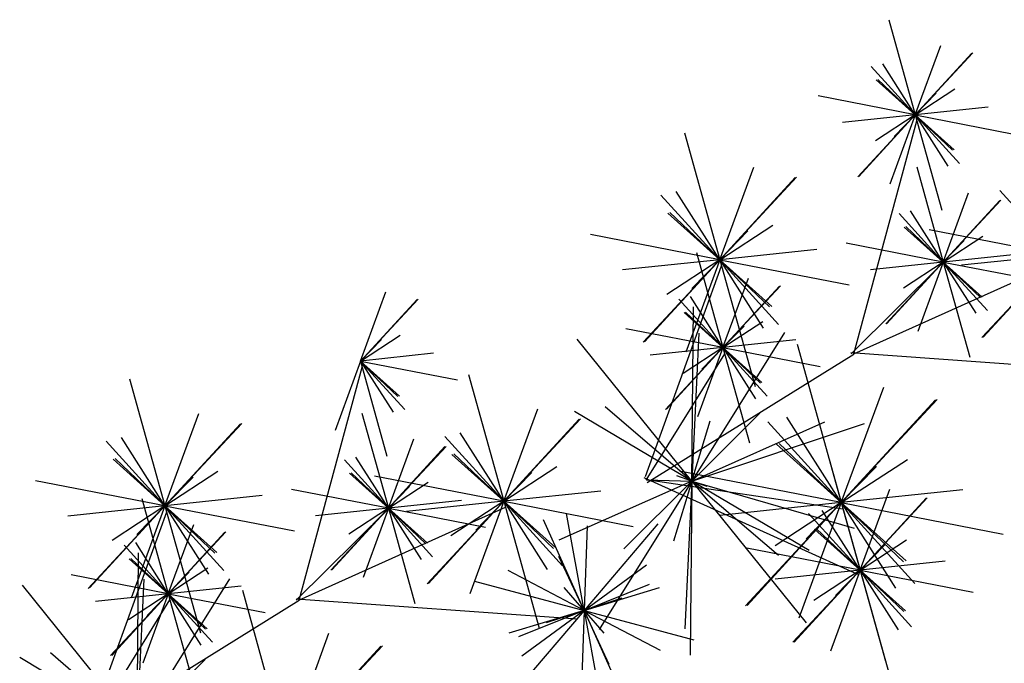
# Model space of a CAD drawing. Extents: x 2634 to 2816, y 1224 to 1357.
# Drawn here: x 2650.913 to 2652.153, y 1305.607 to 1306.418 of the extents above; entities that cross this region are included whole.
import ezdxf

# ---------------------------------------------------------------- set-up
doc = ezdxf.new("R2010")
doc.units = 0
doc.header["$LTSCALE"] = 35
doc.layers.add('FRACA', color=2, linetype='CONTINUOUS')

msp = doc.modelspace()

# ---------------------------------------------------------------- linework, layer by layer
at = {"layer": 'FRACA', "extrusion": (0.784934, 0.218464, -0.579786)}
for p, q in [((2652.0077, 1306.4177, -0.044), (2652.0411, 1306.2978, -0.044)), ((2652.0411, 1306.2978, -0.044), (2652.1123, 1306.3754, 0.0224)), ((2652.0411, 1306.2978, -0.044), (2651.992, 1306.3419, 0.0616)), ((2652.0411, 1306.2978, -0.044), (2651.994, 1306.3425, -0.1502)), ((2652.0411, 1306.2978, -0.044), (2651.9188, 1306.3216, -0.0451)), ((2652.0411, 1306.2978, -0.044), (2651.9698, 1306.2202, -0.1103)), ((2652.0411, 1306.2978, -0.044), (2652.0902, 1306.2537, -0.1496)), ((2652.0411, 1306.2978, -0.044), (2652.1633, 1306.274, -0.0429)), ((2652.0411, 1306.2978, -0.044), (2652.0881, 1306.2531, 0.0623)), ((2652.0411, 1306.2978, -0.044), (2652.0744, 1306.1778, -0.044)), ((2651.7503, 1306.2752, -0.2874), (2651.7948, 1306.1153, -0.2874)), ((2652.0429, 1306.2322, 0.1877), (2652.0763, 1306.1123, 0.1877)), ((2651.7948, 1306.1153, -0.2874), (2651.8898, 1306.2188, -0.1989)), ((2652.0763, 1306.1123, 0.1877), (2652.1475, 1306.1899, 0.2541)), ((2651.7948, 1306.1153, -0.2874), (2651.7293, 1306.1741, -0.1466)), ((2651.7948, 1306.1153, -0.2874), (2651.732, 1306.1749, -0.4291)), ((2651.7948, 1306.1153, -0.2874), (2651.6318, 1306.147, -0.2889)), ((2652.0763, 1306.1123, 0.1877), (2652.0272, 1306.1564, 0.2933)), ((2652.0763, 1306.1123, 0.1877), (2652.0292, 1306.157, 0.0815)), ((2652.2216, 1306.1211, -0.196), (2652.0586, 1306.1528, -0.1975)), ((2652.0763, 1306.1123, 0.1877), (2651.9541, 1306.136, 0.1866)), ((2651.7655, 1306.1244, -0.03), (2651.7988, 1306.0045, -0.03)), ((2652.2216, 1306.1211, -0.196), (2652.1266, 1306.0176, -0.2845)), ((2651.7948, 1306.1153, -0.2874), (2651.6998, 1306.0118, -0.3759)), ((2651.7948, 1306.1153, -0.2874), (2651.8602, 1306.0565, -0.4282)), ((2651.7948, 1306.1153, -0.2874), (2651.9577, 1306.0836, -0.286)), ((2651.7948, 1306.1153, -0.2874), (2651.8575, 1306.0557, -0.1457)), ((2651.7948, 1306.1153, -0.2874), (2651.8393, 1305.9554, -0.2874)), ((2652.0763, 1306.1123, 0.1877), (2652.005, 1306.0346, 0.1214)), ((2652.0763, 1306.1123, 0.1877), (2652.1254, 1306.0681, 0.0821)), ((2652.0763, 1306.1123, 0.1877), (2652.1985, 1306.0885, 0.1888)), ((2652.0763, 1306.1123, 0.1877), (2652.1234, 1306.0676, 0.294)), ((2652.0763, 1306.1123, 0.1877), (2652.1097, 1305.9923, 0.1877)), ((2651.7988, 1306.0045, -0.03), (2651.8701, 1306.0821, 0.0363)), ((2651.3422, 1305.9876, -0.044), (2651.4134, 1306.0652, 0.0224)), ((2651.7988, 1306.0045, -0.03), (2651.7498, 1306.0486, 0.0755)), ((2651.7988, 1306.0045, -0.03), (2651.7518, 1306.0492, -0.1363)), ((2651.7988, 1306.0045, -0.03), (2651.6766, 1306.0283, -0.0311)), ((2651.7988, 1306.0045, -0.03), (2651.7276, 1305.9269, -0.0964)), ((2651.7988, 1306.0045, -0.03), (2651.8479, 1305.9604, -0.1356)), ((2651.7988, 1306.0045, -0.03), (2651.9211, 1305.9807, -0.029)), ((2651.7988, 1306.0045, -0.03), (2651.8459, 1305.9598, 0.0762)), ((2651.7988, 1306.0045, -0.03), (2651.8322, 1305.8845, -0.03)), ((2651.8922, 1306.009, -0.1847), (2651.9479, 1305.8091, -0.1847)), ((2651.3422, 1305.9876, -0.044), (2651.3912, 1305.9434, -0.1496)), ((2651.3422, 1305.9876, -0.044), (2651.4644, 1305.9638, -0.0429)), ((2651.3422, 1305.9876, -0.044), (2651.3892, 1305.9429, 0.0623)), ((2651.3422, 1305.9876, -0.044), (2651.3755, 1305.8676, -0.044)), ((2651.0513, 1305.965, -0.2874), (2651.0958, 1305.8051, -0.2874)), ((2651.4782, 1305.9708, -0.196), (2651.5227, 1305.8109, -0.196)), ((2651.9479, 1305.8091, -0.1847), (2652.0666, 1305.9385, -0.0741)), ((2651.344, 1305.922, 0.1877), (2651.3774, 1305.802, 0.1877)), ((2651.5227, 1305.8109, -0.196), (2651.6177, 1305.9144, -0.1076)), ((2651.0958, 1305.8051, -0.2874), (2651.1909, 1305.9086, -0.1989)), ((2651.3774, 1305.802, 0.1877), (2651.4486, 1305.8797, 0.2541)), ((2651.9479, 1305.8091, -0.1847), (2651.8661, 1305.8827, -0.0088)), ((2651.9479, 1305.8091, -0.1847), (2651.8694, 1305.8836, -0.3618)), ((2651.0958, 1305.8051, -0.2874), (2651.0304, 1305.8639, -0.1466)), ((2651.0958, 1305.8051, -0.2874), (2651.0331, 1305.8647, -0.4291)), ((2651.5227, 1305.8109, -0.196), (2651.4572, 1305.8698, -0.0553)), ((2651.5227, 1305.8109, -0.196), (2651.4599, 1305.8705, -0.3377)), ((2651.9327, 1305.864, 0.1657), (2651.9716, 1305.7241, 0.1657)), ((2651.9479, 1305.8091, -0.1847), (2651.7442, 1305.8487, -0.1866)), ((2651.0958, 1305.8051, -0.2874), (2650.9329, 1305.8368, -0.2889)), ((2651.3774, 1305.802, 0.1877), (2651.3283, 1305.8462, 0.2933)), ((2651.3774, 1305.802, 0.1877), (2651.3303, 1305.8467, 0.0815)), ((2651.5227, 1305.8109, -0.196), (2651.3597, 1305.8426, -0.1975)), ((2651.3774, 1305.802, 0.1877), (2651.2551, 1305.8258, 0.1866)), ((2651.0666, 1305.8142, -0.03), (2651.0999, 1305.6943, -0.03)), ((2651.5227, 1305.8109, -0.196), (2651.4277, 1305.7074, -0.2845)), ((2651.5227, 1305.8109, -0.196), (2651.5881, 1305.7521, -0.3368)), ((2651.5227, 1305.8109, -0.196), (2651.6856, 1305.7792, -0.1946)), ((2651.5227, 1305.8109, -0.196), (2651.5855, 1305.7513, -0.0544)), ((2651.5227, 1305.8109, -0.196), (2651.5672, 1305.651, -0.196)), ((2651.9716, 1305.7241, 0.1657), (2652.0547, 1305.8146, 0.2431)), ((2651.0958, 1305.8051, -0.2874), (2651.0009, 1305.7016, -0.3759)), ((2651.0958, 1305.8051, -0.2874), (2651.1613, 1305.7462, -0.4282)), ((2651.0958, 1305.8051, -0.2874), (2651.2588, 1305.7734, -0.286)), ((2651.0958, 1305.8051, -0.2874), (2651.1586, 1305.7455, -0.1457)), ((2651.0958, 1305.8051, -0.2874), (2651.1404, 1305.6451, -0.2874)), ((2651.3774, 1305.802, 0.1877), (2651.3061, 1305.7244, 0.1214)), ((2651.3774, 1305.802, 0.1877), (2651.4265, 1305.7579, 0.0821)), ((2651.3774, 1305.802, 0.1877), (2651.4996, 1305.7783, 0.1888)), ((2651.3774, 1305.802, 0.1877), (2651.4244, 1305.7574, 0.294)), ((2651.3774, 1305.802, 0.1877), (2651.4107, 1305.6821, 0.1877)), ((2651.9479, 1305.8091, -0.1847), (2651.8291, 1305.6797, -0.2953)), ((2651.9479, 1305.8091, -0.1847), (2652.0297, 1305.7356, -0.3607)), ((2651.9479, 1305.8091, -0.1847), (2652.1516, 1305.7695, -0.1829)), ((2651.9479, 1305.8091, -0.1847), (2652.0263, 1305.7346, -0.0077)), ((2651.9479, 1305.8091, -0.1847), (2652.0035, 1305.6092, -0.1847)), ((2651.9716, 1305.7241, 0.1657), (2651.9143, 1305.7755, 0.2889)), ((2651.9716, 1305.7241, 0.1657), (2651.9167, 1305.7762, 0.0418)), ((2651.0999, 1305.6943, -0.03), (2651.1712, 1305.7719, 0.0363)), ((2651.9716, 1305.7241, 0.1657), (2651.829, 1305.7518, 0.1644)), ((2651.0999, 1305.6943, -0.03), (2651.0508, 1305.7384, 0.0755)), ((2651.0999, 1305.6943, -0.03), (2651.0529, 1305.7389, -0.1363)), ((2651.0999, 1305.6943, -0.03), (2650.9777, 1305.718, -0.0311)), ((2651.9716, 1305.7241, 0.1657), (2651.8885, 1305.6335, 0.0883)), ((2651.9716, 1305.7241, 0.1657), (2652.0289, 1305.6726, 0.0425)), ((2651.9716, 1305.7241, 0.1657), (2652.1142, 1305.6963, 0.167)), ((2651.9716, 1305.7241, 0.1657), (2652.0265, 1305.6719, 0.2897)), ((2651.9716, 1305.7241, 0.1657), (2652.0106, 1305.5841, 0.1657)), ((2651.0999, 1305.6943, -0.03), (2651.0287, 1305.6166, -0.0964)), ((2651.0999, 1305.6943, -0.03), (2651.149, 1305.6501, -0.1356)), ((2651.0999, 1305.6943, -0.03), (2651.2222, 1305.6705, -0.029)), ((2651.0999, 1305.6943, -0.03), (2651.147, 1305.6496, 0.0762)), ((2651.0999, 1305.6943, -0.03), (2651.1333, 1305.5743, -0.03)), ((2651.1933, 1305.6988, -0.1847), (2651.249, 1305.4989, -0.1847)), ((2651.249, 1305.4989, -0.1847), (2651.3677, 1305.6283, -0.0741))]:
    msp.add_line(p, q, dxfattribs=at)
at = {"layer": 'FRACA', "extrusion": (-0.801363, -0.443394, -0.401521)}
for p, q in [((2652.0411, 1306.2978, -0.044), (2652.0731, 1306.3851, -0.0361)), ((2651.9855, 1306.3589, -0.0005), (2652.0411, 1306.2978, -0.044)), ((2652.0411, 1306.2978, -0.044), (2652, 1306.3623, -0.0975)), ((2652.0411, 1306.2978, -0.044), (2652.0911, 1306.3305, -0.1157)), ((2652.0411, 1306.2978, -0.044), (2652.0676, 1306.325, 0.0413)), ((2652.0411, 1306.2978, -0.044), (2651.991, 1306.265, 0.0278)), ((2652.0411, 1306.2978, -0.044), (2652.009, 1306.2104, -0.0518)), ((2652.0411, 1306.2978, -0.044), (2652.0145, 1306.2705, -0.1293)), ((2652.0411, 1306.2978, -0.044), (2652.0821, 1306.2332, 0.0096)), ((2652.0411, 1306.2978, -0.044), (2652.0967, 1306.2367, -0.0875)), ((2651.7948, 1306.1153, -0.2874), (2651.8375, 1306.2318, -0.2769)), ((2651.7206, 1306.1968, -0.2294), (2651.7948, 1306.1153, -0.2874)), ((2651.7948, 1306.1153, -0.2874), (2651.74, 1306.2013, -0.3588)), ((2652.0763, 1306.1123, 0.1877), (2652.1083, 1306.1996, 0.1956)), ((2652.1474, 1306.2026, -0.1381), (2652.2216, 1306.1211, -0.196)), ((2652.0207, 1306.1734, 0.2312), (2652.0763, 1306.1123, 0.1877)), ((2652.0763, 1306.1123, 0.1877), (2652.0352, 1306.1768, 0.1342)), ((2651.7948, 1306.1153, -0.2874), (2651.8615, 1306.159, -0.383)), ((2651.7948, 1306.1153, -0.2874), (2651.8301, 1306.1516, -0.1737)), ((2652.0763, 1306.1123, 0.1877), (2652.1263, 1306.145, 0.116)), ((2652.0763, 1306.1123, 0.1877), (2652.1028, 1306.1395, 0.273)), ((2651.7948, 1306.1153, -0.2874), (2651.7281, 1306.0716, -0.1918)), ((2651.7948, 1306.1153, -0.2874), (2651.752, 1305.9988, -0.2979)), ((2651.7948, 1306.1153, -0.2874), (2651.7594, 1306.079, -0.4011)), ((2651.7948, 1306.1153, -0.2874), (2651.8495, 1306.0292, -0.216)), ((2651.7948, 1306.1153, -0.2874), (2651.8689, 1306.0338, -0.3454)), ((2652.0763, 1306.1123, 0.1877), (2652.0263, 1306.0795, 0.2595)), ((2652.0763, 1306.1123, 0.1877), (2652.0442, 1306.0249, 0.1799)), ((2652.0763, 1306.1123, 0.1877), (2652.0497, 1306.085, 0.1024)), ((2652.0763, 1306.1123, 0.1877), (2652.1174, 1306.0477, 0.2413)), ((2652.0763, 1306.1123, 0.1877), (2652.1319, 1306.0512, 0.1442)), ((2651.7988, 1306.0045, -0.03), (2651.8309, 1306.0918, -0.0222)), ((2651.3422, 1305.9876, -0.044), (2651.3742, 1306.0749, -0.0361)), ((2651.7432, 1306.0656, 0.0135), (2651.7988, 1306.0045, -0.03)), ((2651.7988, 1306.0045, -0.03), (2651.7578, 1306.069, -0.0836)), ((2651.7988, 1306.0045, -0.03), (2651.8489, 1306.0372, -0.1018)), ((2651.7988, 1306.0045, -0.03), (2651.8254, 1306.0317, 0.0553)), ((2651.3422, 1305.9876, -0.044), (2651.3922, 1306.0203, -0.1157)), ((2651.3422, 1305.9876, -0.044), (2651.3687, 1306.0148, 0.0413)), ((2651.7988, 1306.0045, -0.03), (2651.7488, 1305.9717, 0.0417)), ((2651.7988, 1306.0045, -0.03), (2651.7668, 1305.9171, -0.0379)), ((2651.7988, 1306.0045, -0.03), (2651.7723, 1305.9772, -0.1153)), ((2651.7988, 1306.0045, -0.03), (2651.8399, 1305.9399, 0.0235)), ((2651.7988, 1306.0045, -0.03), (2651.8545, 1305.9434, -0.0735)), ((2651.3422, 1305.9876, -0.044), (2651.3101, 1305.9002, -0.0518)), ((2651.3422, 1305.9876, -0.044), (2651.3832, 1305.923, 0.0096)), ((2651.3422, 1305.9876, -0.044), (2651.3978, 1305.9264, -0.0875)), ((2651.9479, 1305.8091, -0.1847), (2652.0013, 1305.9547, -0.1716)), ((2651.5227, 1305.8109, -0.196), (2651.5654, 1305.9274, -0.1856)), ((2651.0958, 1305.8051, -0.2874), (2651.1386, 1305.9216, -0.2769)), ((2651.8552, 1305.911, -0.1122), (2651.9479, 1305.8091, -0.1847)), ((2651.9479, 1305.8091, -0.1847), (2651.8794, 1305.9167, -0.274)), ((2651.0217, 1305.8866, -0.2294), (2651.0958, 1305.8051, -0.2874)), ((2651.0958, 1305.8051, -0.2874), (2651.0411, 1305.8911, -0.3588)), ((2651.3774, 1305.802, 0.1877), (2651.4094, 1305.8894, 0.1956)), ((2651.4485, 1305.8924, -0.1381), (2651.5227, 1305.8109, -0.196)), ((2651.5227, 1305.8109, -0.196), (2651.4679, 1305.897, -0.2675)), ((2651.3218, 1305.8632, 0.2312), (2651.3774, 1305.802, 0.1877)), ((2651.3774, 1305.802, 0.1877), (2651.3363, 1305.8666, 0.1342)), ((2651.9479, 1305.8091, -0.1847), (2652.0312, 1305.8637, -0.3043)), ((2651.0958, 1305.8051, -0.2874), (2651.1625, 1305.8487, -0.383)), ((2651.5227, 1305.8109, -0.196), (2651.5894, 1305.8546, -0.2917)), ((2651.9479, 1305.8091, -0.1847), (2651.9921, 1305.8545, -0.0426)), ((2651.0958, 1305.8051, -0.2874), (2651.1312, 1305.8414, -0.1737)), ((2651.5227, 1305.8109, -0.196), (2651.558, 1305.8472, -0.0823)), ((2651.3774, 1305.802, 0.1877), (2651.4274, 1305.8348, 0.116)), ((2651.3774, 1305.802, 0.1877), (2651.4039, 1305.8293, 0.273)), ((2651.9716, 1305.7241, 0.1657), (2652.009, 1305.826, 0.1749)), ((2651.5227, 1305.8109, -0.196), (2651.456, 1305.7672, -0.1004)), ((2651.5227, 1305.8109, -0.196), (2651.4799, 1305.6944, -0.2065)), ((2651.5227, 1305.8109, -0.196), (2651.4873, 1305.7746, -0.3098)), ((2651.5227, 1305.8109, -0.196), (2651.5774, 1305.7249, -0.1246)), ((2651.5227, 1305.8109, -0.196), (2651.5968, 1305.7294, -0.254)), ((2651.0958, 1305.8051, -0.2874), (2651.0292, 1305.7614, -0.1918)), ((2651.0958, 1305.8051, -0.2874), (2651.0531, 1305.6886, -0.2979)), ((2651.0958, 1305.8051, -0.2874), (2651.0605, 1305.7688, -0.4011)), ((2651.0958, 1305.8051, -0.2874), (2651.1506, 1305.719, -0.216)), ((2651.0958, 1305.8051, -0.2874), (2651.17, 1305.7236, -0.3454)), ((2651.3774, 1305.802, 0.1877), (2651.3273, 1305.7693, 0.2595)), ((2651.3774, 1305.802, 0.1877), (2651.3453, 1305.7147, 0.1799)), ((2651.3774, 1305.802, 0.1877), (2651.3508, 1305.7748, 0.1024)), ((2651.3774, 1305.802, 0.1877), (2651.4184, 1305.7375, 0.2413)), ((2651.3774, 1305.802, 0.1877), (2651.433, 1305.7409, 0.1442)), ((2651.9479, 1305.8091, -0.1847), (2651.8645, 1305.7545, -0.0652)), ((2651.9479, 1305.8091, -0.1847), (2651.8944, 1305.6635, -0.1978)), ((2651.9479, 1305.8091, -0.1847), (2651.9037, 1305.7637, -0.3269)), ((2651.9716, 1305.7241, 0.1657), (2651.9237, 1305.7994, 0.1032)), ((2651.9479, 1305.8091, -0.1847), (2652.0163, 1305.7015, -0.0955)), ((2651.9479, 1305.8091, -0.1847), (2652.0406, 1305.7072, -0.2572)), ((2651.9067, 1305.7954, 0.2165), (2651.9716, 1305.7241, 0.1657)), ((2651.0999, 1305.6943, -0.03), (2651.132, 1305.7816, -0.0222)), ((2651.9716, 1305.7241, 0.1657), (2652.03, 1305.7623, 0.082)), ((2651.0443, 1305.7554, 0.0135), (2651.0999, 1305.6943, -0.03)), ((2651.0999, 1305.6943, -0.03), (2651.0589, 1305.7588, -0.0836)), ((2651.9716, 1305.7241, 0.1657), (2652.0026, 1305.7558, 0.2652)), ((2651.0999, 1305.6943, -0.03), (2651.15, 1305.727, -0.1018)), ((2651.0999, 1305.6943, -0.03), (2651.1265, 1305.7215, 0.0553)), ((2651.9716, 1305.7241, 0.1657), (2651.9133, 1305.6858, 0.2494)), ((2651.9716, 1305.7241, 0.1657), (2651.9342, 1305.6221, 0.1565)), ((2651.9716, 1305.7241, 0.1657), (2651.9407, 1305.6923, 0.0662)), ((2651.9716, 1305.7241, 0.1657), (2652.0195, 1305.6488, 0.2282)), ((2651.9716, 1305.7241, 0.1657), (2652.0365, 1305.6528, 0.115)), ((2651.0999, 1305.6943, -0.03), (2651.0499, 1305.6615, 0.0417)), ((2651.0999, 1305.6943, -0.03), (2651.0679, 1305.6069, -0.0379)), ((2651.0999, 1305.6943, -0.03), (2651.0734, 1305.667, -0.1153)), ((2651.0999, 1305.6943, -0.03), (2651.141, 1305.6297, 0.0235)), ((2651.0999, 1305.6943, -0.03), (2651.1555, 1305.6331, -0.0735)), ((2651.249, 1305.4989, -0.1847), (2651.3024, 1305.6445, -0.1716))]:
    msp.add_line(p, q, dxfattribs=at)
at = {"layer": 'FRACA', "extrusion": (0.336367, 0.093618, 0.937066)}
for p, q in [((2652.0411, 1306.2978, -0.044), (2652.1136, 1306.3758, -0.1085)), ((2651.9686, 1306.2198, 0.0206), (2652.0411, 1306.2978, -0.044)), ((2651.7948, 1306.1153, -0.2874), (2651.8914, 1306.2193, -0.3735)), ((2652.0763, 1306.1123, 0.1877), (2652.1488, 1306.1902, 0.1232)), ((2652.1249, 1306.0172, -0.11), (2652.2216, 1306.1211, -0.196)), ((2651.6981, 1306.0113, -0.2013), (2651.7948, 1306.1153, -0.2874)), ((2652.0038, 1306.0343, 0.2523), (2652.0763, 1306.1123, 0.1877)), ((2651.7988, 1306.0045, -0.03), (2651.8713, 1306.0825, -0.0946)), ((2651.3422, 1305.9876, -0.044), (2651.4146, 1306.0655, -0.1085)), ((2651.7264, 1305.9265, 0.0345), (2651.7988, 1306.0045, -0.03)), ((2651.9479, 1305.8091, -0.1847), (2652.0687, 1305.9391, -0.2924)), ((2651.5227, 1305.8109, -0.196), (2651.6193, 1305.9149, -0.2821)), ((2651.0958, 1305.8051, -0.2874), (2651.1925, 1305.909, -0.3735)), ((2651.3774, 1305.802, 0.1877), (2651.4499, 1305.88, 0.1232)), ((2651.426, 1305.707, -0.11), (2651.5227, 1305.8109, -0.196)), ((2651.9716, 1305.7241, 0.1657), (2652.0562, 1305.815, 0.0904)), ((2650.9992, 1305.7011, -0.2013), (2651.0958, 1305.8051, -0.2874)), ((2651.3049, 1305.7241, 0.2523), (2651.3774, 1305.802, 0.1877)), ((2651.8271, 1305.6792, -0.0771), (2651.9479, 1305.8091, -0.1847)), ((2651.0999, 1305.6943, -0.03), (2651.1724, 1305.7722, -0.0946)), ((2651.887, 1305.6331, 0.241), (2651.9716, 1305.7241, 0.1657)), ((2651.0274, 1305.6163, 0.0345), (2651.0999, 1305.6943, -0.03)), ((2651.249, 1305.4989, -0.1847), (2651.3698, 1305.6288, -0.2924))]:
    msp.add_line(p, q, dxfattribs=at)
at = {"layer": 'FRACA', "extrusion": (0.261757, 0.706282, -0.657761)}
for p, q in [((2652.1329, 1306.3075, -0.0299), (2652.0411, 1306.2978, -0.044)), ((2652.0411, 1306.2978, -0.044), (2651.9493, 1306.2881, -0.0581)), ((2651.9172, 1306.1282, -0.2686), (2651.7948, 1306.1153, -0.2874)), ((2652.1681, 1306.122, 0.2018), (2652.0763, 1306.1123, 0.1877)), ((2652.2216, 1306.1211, -0.196), (2652.0992, 1306.1082, -0.2148)), ((2651.7948, 1306.1153, -0.2874), (2651.6724, 1306.1024, -0.3062)), ((2652.0763, 1306.1123, 0.1877), (2651.9845, 1306.1026, 0.1736)), ((2651.8907, 1306.0142, -0.0159), (2651.7988, 1306.0045, -0.03)), ((2651.434, 1305.9973, -0.0299), (2651.3422, 1305.9876, -0.044)), ((2651.7988, 1306.0045, -0.03), (2651.707, 1305.9948, -0.0441)), ((2651.6451, 1305.8238, -0.1773), (2651.5227, 1305.8109, -0.196)), ((2652.1009, 1305.8253, -0.1612), (2651.9479, 1305.8091, -0.1847)), ((2651.2183, 1305.818, -0.2686), (2651.0958, 1305.8051, -0.2874)), ((2651.4692, 1305.8117, 0.2018), (2651.3774, 1305.802, 0.1877)), ((2651.5227, 1305.8109, -0.196), (2651.4003, 1305.798, -0.2148)), ((2651.0958, 1305.8051, -0.2874), (2650.9734, 1305.7921, -0.3062)), ((2651.3774, 1305.802, 0.1877), (2651.2856, 1305.7923, 0.1736)), ((2651.9479, 1305.8091, -0.1847), (2651.7949, 1305.7929, -0.2082)), ((2652.0787, 1305.7354, 0.1822), (2651.9716, 1305.7241, 0.1657)), ((2651.9716, 1305.7241, 0.1657), (2651.8645, 1305.7127, 0.1493)), ((2651.1917, 1305.704, -0.0159), (2651.0999, 1305.6943, -0.03)), ((2651.0999, 1305.6943, -0.03), (2651.0081, 1305.6845, -0.0441))]:
    msp.add_line(p, q, dxfattribs=at)
at = {"layer": 'FRACA', "extrusion": (-0.26813, 0.963383, -1.83772e-16)}
for p, q in [((2651.9638, 1305.9965, 0.0007), (2652.0432, 1306.2901, -0.044)), ((2651.9635, 1305.9967), (2652.2237, 1306.1135, -0.196)), ((2651.7012, 1305.8422, 0.0036), (2651.7969, 1306.1077, -0.2874)), ((2651.7019, 1305.8373, 0.0043), (2651.801, 1305.9968, -0.03)), ((2651.7033, 1305.8346, 0.0036), (2651.9636, 1305.9963, 0.0007)), ((2651.2649, 1305.6863, 0.0007), (2651.3443, 1305.9799, -0.044)), ((2651.7024, 1305.8383, 0.0029), (2651.95, 1305.8015, -0.1847)), ((2651.2646, 1305.6864), (2651.5248, 1305.8033, -0.196)), ((2651.0022, 1305.532, 0.0036), (2651.098, 1305.7974, -0.2874)), ((2651.003, 1305.527, 0.0043), (2651.1021, 1305.6866, -0.03)), ((2651.0044, 1305.5244, 0.0036), (2651.2647, 1305.6861, 0.0007))]:
    msp.add_line(p, q, dxfattribs=at)
at = {"layer": 'FRACA', "extrusion": (0.509604, 0.710718, -0.484958)}
for p, q in [((2651.9602, 1305.9966, 0.0052), (2652.0743, 1306.1095, 0.1897)), ((2651.6993, 1305.8408, 0.0081), (2651.9681, 1305.7191, 0.1691)), ((2651.2613, 1305.6864, 0.0052), (2651.3753, 1305.7992, 0.1897))]:
    msp.add_line(p, q, dxfattribs=at)
at = {"layer": 'FRACA', "extrusion": (0.684301, -0.641498, -0.346717)}
for p, q in [((2651.7595, 1305.8364, 0.2732), (2651.7615, 1306.056, 0.3906)), ((2651.8763, 1306.0234, 0.1575), (2651.7595, 1305.8364, 0.2732)), ((2651.7595, 1305.8364, 0.2732), (2651.6153, 1306.0153, 0.1772)), ((2651.7595, 1305.8364, 0.2732), (2651.9772, 1305.9088, 0.3702)), ((2651.7595, 1305.8364, 0.2732), (2651.6428, 1305.6493, 0.3889)), ((2651.7595, 1305.8364, 0.2732), (2651.7405, 1305.8429, 0.025)), ((2651.7595, 1305.8364, 0.2732), (2651.7575, 1305.6168, 0.1558)), ((2651.7595, 1305.8364, 0.2732), (2651.9038, 1305.6575, 0.3691)), ((2651.7595, 1305.8364, 0.2732), (2651.7786, 1305.8298, 0.5214)), ((2651.0606, 1305.5262, 0.2732), (2651.0626, 1305.7458, 0.3906)), ((2651.1773, 1305.7132, 0.1575), (2651.0606, 1305.5262, 0.2732)), ((2651.0606, 1305.5262, 0.2732), (2650.9164, 1305.7051, 0.1772))]:
    msp.add_line(p, q, dxfattribs=at)
at = {"layer": 'FRACA', "extrusion": (-0.908178, 0.025684, -0.417795)}
for p, q in [((2651.7682, 1306.0228, 0.2657), (2651.7595, 1305.8364, 0.2732)), ((2651.7595, 1305.8364, 0.2732), (2651.6504, 1305.9299, 0.3925)), ((2651.7595, 1305.8364, 0.2732), (2651.8453, 1305.9217, 0.4155)), ((2651.7595, 1305.8364, 0.2732), (2651.7826, 1305.9122, 0.1041)), ((2651.7595, 1305.8364, 0.2732), (2651.927, 1305.9108, 0.2372)), ((2651.7595, 1305.8364, 0.2732), (2651.592, 1305.762, 0.3092)), ((2651.7595, 1305.8364, 0.2732), (2651.6737, 1305.751, 0.1309)), ((2651.7595, 1305.8364, 0.2732), (2651.7364, 1305.7606, 0.4423)), ((2651.7595, 1305.8364, 0.2732), (2651.7508, 1305.65, 0.2807)), ((2651.7595, 1305.8364, 0.2732), (2651.8686, 1305.7428, 0.1539)), ((2651.0693, 1305.7126, 0.2657), (2651.0606, 1305.5262, 0.2732)), ((2651.0606, 1305.5262, 0.2732), (2650.9515, 1305.6197, 0.3925)), ((2651.0606, 1305.5262, 0.2732), (2651.1464, 1305.6115, 0.4155))]:
    msp.add_line(p, q, dxfattribs=at)
at = {"layer": 'FRACA', "extrusion": (0.640296, 0.750269, 0.164675)}
for p, q in [((2651.96, 1305.9982), (2652.3139, 1305.9731, 0.0476)), ((2651.2611, 1305.6879), (2651.615, 1305.6629, 0.0476))]:
    msp.add_line(p, q, dxfattribs=at)
at = {"layer": 'FRACA', "extrusion": (0.636859, -0.060529, -0.7686)}
for p, q in [((2651.7595, 1305.8364, 0.2732), (2651.6117, 1305.924, 0.2001)), ((2651.9073, 1305.7487, 0.3463), (2651.7595, 1305.8364, 0.2732)), ((2651.0606, 1305.5262, 0.2732), (2650.9128, 1305.6138, 0.2001))]:
    msp.add_line(p, q, dxfattribs=at)
at = {"layer": 'FRACA', "extrusion": (0.468773, 0.751208, -0.464692)}
msp.add_line((2651.7023, 1305.838, 0.0073), (2651.7595, 1305.8364, 0.2732), dxfattribs=at)
at = {"layer": 'FRACA', "extrusion": (0.362413, 0.316193, 0.876743)}
msp.add_line((2651.7595, 1305.8364, 0.2732), (2651.9642, 1305.7771, 0.1442), dxfattribs=at)
at = {"layer": 'FRACA', "extrusion": (0.744227, -0.659012, 0.108762)}
for p, q in [((2651.6239, 1305.6733, 0.0499), (2651.5727, 1305.7873, 0.124)), ((2651.6239, 1305.6733, 0.0499), (2651.6017, 1305.7953, -0.0258)), ((2651.7169, 1305.7823, 0.0738), (2651.6239, 1305.6733, 0.0499)), ((2651.6239, 1305.6733, 0.0499), (2651.7188, 1305.7021, -0.0562)), ((2651.6239, 1305.6733, 0.0499), (2651.6718, 1305.689, 0.1861)), ((2651.6239, 1305.6733, 0.0499), (2651.5289, 1305.6445, 0.1559)), ((2651.6239, 1305.6733, 0.0499), (2651.5309, 1305.5643, 0.0259)), ((2651.6239, 1305.6733, 0.0499), (2651.5759, 1305.6576, -0.0864)), ((2651.6239, 1305.6733, 0.0499), (2651.675, 1305.5593, -0.0243)), ((2651.6239, 1305.6733, 0.0499), (2651.646, 1305.5512, 0.1255))]:
    msp.add_line(p, q, dxfattribs=at)
at = {"layer": 'FRACA', "extrusion": (-0.342493, 0.21032, -0.915677)}
for p, q in [((2651.6277, 1305.7797, 0.0729), (2651.6239, 1305.6733, 0.0499)), ((2651.6239, 1305.6733, 0.0499), (2651.7023, 1305.7309, 0.0009)), ((2651.6239, 1305.6733, 0.0499), (2651.5283, 1305.7235, 0.0643)), ((2651.6239, 1305.6733, 0.0499), (2651.5988, 1305.702, 0.1519)), ((2651.6239, 1305.6733, 0.0499), (2651.7064, 1305.7066, 0.1127)), ((2651.6239, 1305.6733, 0.0499), (2651.5414, 1305.64, -0.013)), ((2651.6239, 1305.6733, 0.0499), (2651.5454, 1305.6157, 0.0988)), ((2651.6239, 1305.6733, 0.0499), (2651.62, 1305.5669, 0.0268)), ((2651.6239, 1305.6733, 0.0499), (2651.6489, 1305.6446, -0.0522)), ((2651.6239, 1305.6733, 0.0499), (2651.7195, 1305.6231, 0.0354))]:
    msp.add_line(p, q, dxfattribs=at)
at = {"layer": 'FRACA', "extrusion": (0.995512, -0.015754, -0.093319)}
for p, q in [((2651.6239, 1305.6733, 0.0499), (2651.5922, 1305.7414, -0.0291)), ((2651.6555, 1305.6052, 0.1288), (2651.6239, 1305.6733, 0.0499))]:
    msp.add_line(p, q, dxfattribs=at)
at = {"layer": 'FRACA', "extrusion": (-0.376266, 0.119452, 0.918779)}
for p, q in [((2651.4856, 1305.7102, 0.025), (2651.6239, 1305.6733, 0.0499)), ((2651.6239, 1305.6733, 0.0499), (2651.7622, 1305.6364, 0.0747))]:
    msp.add_line(p, q, dxfattribs=at)

doc.saveas('drawing.dxf')
